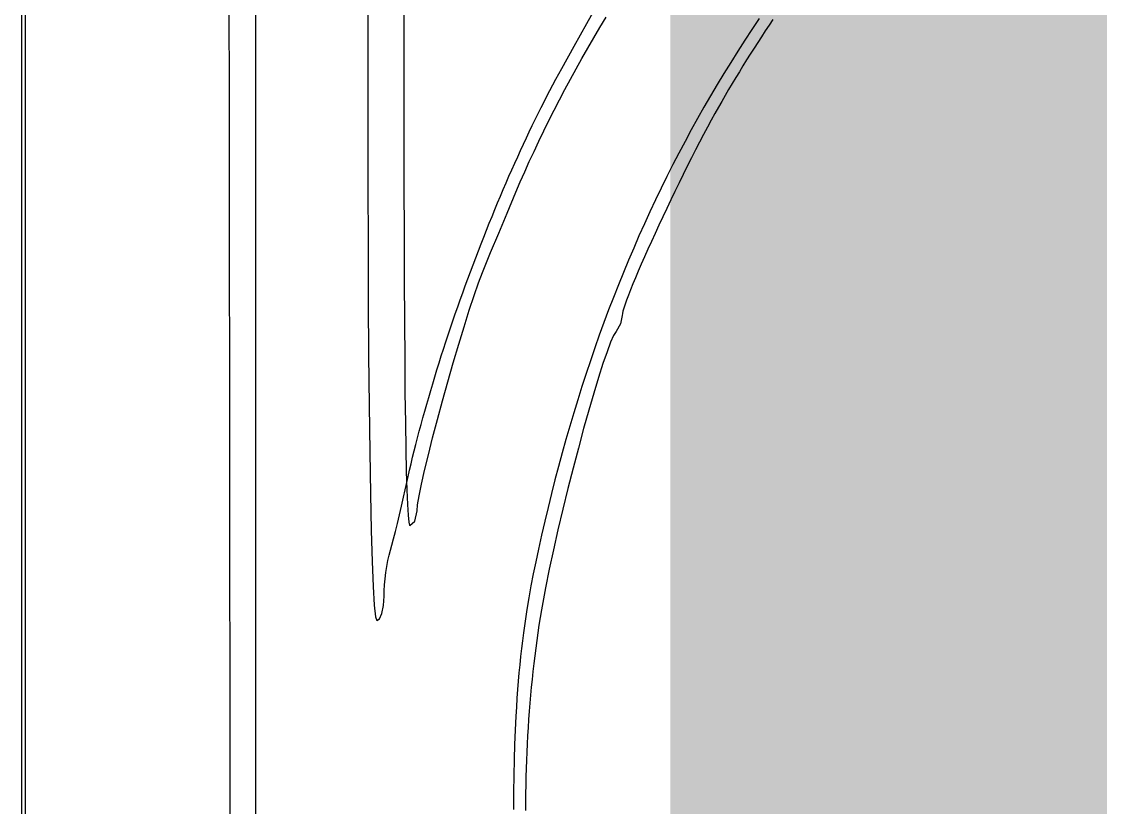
# Model space of a CAD drawing. Header units: inches. Extents: x -14 to 338, y 0 to 125.
# Drawn here: x 17.72 to 20.396, y 54.914 to 56.863 of the extents above; entities that cross this region are included whole.
import ezdxf

# ---------------------------------------------------------------- set-up
doc = ezdxf.new("R2010")
doc.units = ezdxf.units.IN
for name, color, linetype in [('Bottom Layer', 5, 'Continuous'), ('Bottom Overlay', 54, 'Continuous'), ('Top Overlay', 2, 'Continuous')]:
    doc.layers.add(name, color=color, linetype=linetype)

# ---------------------------------------------------------------- blocks, each defined once
blk = doc.blocks.new('IMPORTED_IMAGE_B_2')
at = {"layer": 'Bottom Overlay'}
for p, q in [((5.0954, -6.1228), (5.0954, -13.3007)), ((5.6766, -10.0738), (5.6766, -6.1228)), ((6.0437, -7.982), (6.0435, -8.1323)), ((6.5294, -8.0125), (6.5447, -7.9868)), ((6.9586, -7.9928), (6.9491, -8.007)), ((6.5143, -8.0382), (6.5294, -8.0125)), ((6.5294, -8.0125), (6.5294, -8.0125)), ((6.9396, -8.0213), (6.9303, -8.0356)), ((6.9491, -8.007), (6.9396, -8.0213)), ((6.9396, -8.0213), (6.9396, -8.0213)), ((6.9491, -8.007), (6.9491, -8.007)), ((6.4994, -8.0639), (6.5143, -8.0382)), ((6.5143, -8.0382), (6.5143, -8.0382)), ((6.9209, -8.0499), (6.9117, -8.0643)), ((6.9303, -8.0356), (6.9209, -8.0499)), ((6.9209, -8.0499), (6.9209, -8.0499)), ((6.9303, -8.0356), (6.9303, -8.0356)), ((6.4849, -8.0896), (6.4994, -8.0639)), ((6.4994, -8.0639), (6.4994, -8.0639)), ((6.9025, -8.0787), (6.8934, -8.0932)), ((6.9117, -8.0643), (6.9025, -8.0787)), ((6.9025, -8.0787), (6.9025, -8.0787)), ((6.9117, -8.0643), (6.9117, -8.0643)), ((6.4705, -8.1153), (6.4849, -8.0896)), ((6.4849, -8.0896), (6.4849, -8.0896)), ((6.8934, -8.0932), (6.8843, -8.1077)), ((6.8934, -8.0932), (6.8934, -8.0932)), ((6.0435, -8.1323), (6.0435, -8.1323)), ((6.0435, -8.1323), (6.0435, -8.2731)), ((6.4565, -8.141), (6.4705, -8.1153)), ((6.4705, -8.1153), (6.4705, -8.1153)), ((6.8754, -8.1223), (6.8664, -8.1369)), ((6.8843, -8.1077), (6.8754, -8.1223)), ((6.8754, -8.1223), (6.8754, -8.1223)), ((6.8843, -8.1077), (6.8843, -8.1077)), ((6.4427, -8.1667), (6.4565, -8.141)), ((6.4565, -8.141), (6.4565, -8.141)), ((6.8576, -8.1516), (6.8488, -8.1663)), ((6.8664, -8.1369), (6.8576, -8.1516)), ((6.8576, -8.1516), (6.8576, -8.1516)), ((6.8664, -8.1369), (6.8664, -8.1369)), ((6.4292, -8.1923), (6.4427, -8.1667)), ((6.4427, -8.1667), (6.4427, -8.1667)), ((6.8401, -8.181), (6.8315, -8.1958)), ((6.8488, -8.1663), (6.8401, -8.181)), ((6.8401, -8.181), (6.8401, -8.181)), ((6.8488, -8.1663), (6.8488, -8.1663)), ((6.416, -8.2179), (6.4292, -8.1923)), ((6.4292, -8.1923), (6.4292, -8.1923)), ((6.8232, -8.2103), (6.8145, -8.2258)), ((6.8315, -8.1958), (6.8232, -8.2103)), ((6.8232, -8.2103), (6.8232, -8.2103)), ((6.8315, -8.1958), (6.8315, -8.1958)), ((6.4031, -8.2435), (6.416, -8.2179)), ((6.416, -8.2179), (6.416, -8.2179)), ((6.8145, -8.2258), (6.8054, -8.2424)), ((6.8145, -8.2258), (6.8145, -8.2258)), ((6.3904, -8.269), (6.4031, -8.2435)), ((6.4031, -8.2435), (6.4031, -8.2435)), ((6.7961, -8.2597), (6.7865, -8.2779)), ((6.8054, -8.2424), (6.7961, -8.2597)), ((6.7961, -8.2597), (6.7961, -8.2597)), ((6.8054, -8.2424), (6.8054, -8.2424)), ((6.0435, -8.2731), (6.0435, -8.2731)), ((6.0435, -8.2731), (6.0436, -8.4044)), ((6.3781, -8.2945), (6.3904, -8.269)), ((6.3904, -8.269), (6.3904, -8.269)), ((6.7865, -8.2779), (6.7766, -8.2968)), ((6.7865, -8.2779), (6.7865, -8.2779)), ((6.3544, -8.3452), (6.3661, -8.3199)), ((6.3661, -8.3199), (6.3781, -8.2945)), ((6.3661, -8.3199), (6.3661, -8.3199)), ((6.3781, -8.2945), (6.3781, -8.2945)), ((6.7666, -8.3162), (6.7565, -8.3362)), ((6.7766, -8.2968), (6.7666, -8.3162)), ((6.7666, -8.3162), (6.7666, -8.3162)), ((6.7766, -8.2968), (6.7766, -8.2968)), ((6.343, -8.3705), (6.3544, -8.3452)), ((6.3544, -8.3452), (6.3544, -8.3452)), ((6.7565, -8.3362), (6.7463, -8.3566)), ((6.7565, -8.3362), (6.7565, -8.3362)), ((6.332, -8.3957), (6.343, -8.3705)), ((6.343, -8.3705), (6.343, -8.3705)), ((6.7463, -8.3566), (6.736, -8.3772)), ((6.7463, -8.3566), (6.7463, -8.3566)), ((6.3212, -8.4208), (6.332, -8.3957)), ((6.332, -8.3957), (6.332, -8.3957)), ((6.7257, -8.3982), (6.7155, -8.4192)), ((6.736, -8.3772), (6.7257, -8.3982)), ((6.7257, -8.3982), (6.7257, -8.3982)), ((6.736, -8.3772), (6.736, -8.3772)), ((6.0436, -8.4044), (6.0436, -8.4044)), ((6.0436, -8.4044), (6.0438, -8.5263)), ((6.2992, -8.4732), (6.3212, -8.4208)), ((6.3212, -8.4208), (6.3212, -8.4208)), ((6.7155, -8.4192), (6.7053, -8.4403)), ((6.7155, -8.4192), (6.7155, -8.4192)), ((6.7053, -8.4403), (6.6953, -8.4613)), ((6.7053, -8.4403), (6.7053, -8.4403)), ((6.2786, -8.5226), (6.2992, -8.4732)), ((6.2992, -8.4732), (6.2992, -8.4732)), ((6.6953, -8.4613), (6.6854, -8.4822)), ((6.6953, -8.4613), (6.6953, -8.4613)), ((6.6758, -8.5029), (6.6664, -8.5232)), ((6.6854, -8.4822), (6.6758, -8.5029)), ((6.6758, -8.5029), (6.6758, -8.5029)), ((6.6854, -8.4822), (6.6854, -8.4822)), ((6.0438, -8.5263), (6.0438, -8.5263)), ((6.0438, -8.5263), (6.0442, -8.6387)), ((6.2585, -8.571), (6.2786, -8.5226)), ((6.2786, -8.5226), (6.2786, -8.5226)), ((6.6664, -8.5232), (6.6573, -8.5432)), ((6.6664, -8.5232), (6.6664, -8.5232)), ((6.6573, -8.5432), (6.6485, -8.5626)), ((6.6573, -8.5432), (6.6573, -8.5432)), ((6.2382, -8.6206), (6.2585, -8.571)), ((6.2585, -8.571), (6.2585, -8.571)), ((6.6401, -8.5814), (6.6322, -8.5995)), ((6.6485, -8.5626), (6.6401, -8.5814)), ((6.6401, -8.5814), (6.6401, -8.5814)), ((6.6485, -8.5626), (6.6485, -8.5626)), ((6.6322, -8.5995), (6.6247, -8.6168)), ((6.6322, -8.5995), (6.6322, -8.5995)), ((6.0442, -8.6387), (6.0442, -8.6387)), ((6.0442, -8.6387), (6.0447, -8.7416)), ((6.2285, -8.6461), (6.2382, -8.6206)), ((6.2382, -8.6206), (6.2382, -8.6206)), ((6.6177, -8.6332), (6.6113, -8.6487)), ((6.6247, -8.6168), (6.6177, -8.6332)), ((6.6177, -8.6332), (6.6177, -8.6332)), ((6.6247, -8.6168), (6.6247, -8.6168)), ((6.2174, -8.6775), (6.2285, -8.6461)), ((6.2285, -8.6461), (6.2285, -8.6461)), ((6.6054, -8.6631), (6.6002, -8.6764)), ((6.6113, -8.6487), (6.6054, -8.6631)), ((6.6054, -8.6631), (6.6054, -8.6631)), ((6.6113, -8.6487), (6.6113, -8.6487)), ((6.2054, -8.714), (6.2174, -8.6775)), ((6.2174, -8.6775), (6.2174, -8.6775)), ((6.5957, -8.6884), (6.592, -8.6991)), ((6.6002, -8.6764), (6.5957, -8.6884)), ((6.5957, -8.6884), (6.5957, -8.6884)), ((6.6002, -8.6764), (6.6002, -8.6764)), ((6.1926, -8.7546), (6.2054, -8.714)), ((6.2054, -8.714), (6.2054, -8.714)), ((6.5867, -8.716), (6.5854, -8.7221)), ((6.5889, -8.7083), (6.5867, -8.716)), ((6.5867, -8.716), (6.5867, -8.716)), ((6.592, -8.6991), (6.5889, -8.7083)), ((6.5889, -8.7083), (6.5889, -8.7083)), ((6.592, -8.6991), (6.592, -8.6991)), ((6.0447, -8.7416), (6.0447, -8.7416)), ((6.0447, -8.7416), (6.0454, -8.835)), ((6.5804, -8.7478), (6.5696, -8.7668)), ((6.5849, -8.7265), (6.5804, -8.7478)), ((6.5804, -8.7478), (6.5804, -8.7478)), ((6.5854, -8.7221), (6.5849, -8.7265)), ((6.5849, -8.7265), (6.5849, -8.7265)), ((6.5854, -8.7221), (6.5854, -8.7221)), ((6.1793, -8.7983), (6.1926, -8.7546)), ((6.1926, -8.7546), (6.1926, -8.7546)), ((6.5696, -8.7668), (6.5636, -8.7765)), ((6.5696, -8.7668), (6.5696, -8.7668)), ((6.1658, -8.8441), (6.1793, -8.7983)), ((6.1793, -8.7983), (6.1793, -8.7983)), ((6.5561, -8.7933), (6.5472, -8.8167)), ((6.5636, -8.7765), (6.5561, -8.7933)), ((6.5561, -8.7933), (6.5561, -8.7933)), ((6.5636, -8.7765), (6.5636, -8.7765)), ((6.5472, -8.8167), (6.5372, -8.8459)), ((6.5472, -8.8167), (6.5472, -8.8167)), ((6.0454, -8.835), (6.0454, -8.835)), ((6.0454, -8.835), (6.0462, -8.9189)), ((6.1524, -8.8912), (6.1658, -8.8441)), ((6.1658, -8.8441), (6.1658, -8.8441)), ((6.5372, -8.8459), (6.5261, -8.8803)), ((6.5372, -8.8459), (6.5372, -8.8459)), ((6.5261, -8.8803), (6.5143, -8.9191)), ((6.5261, -8.8803), (6.5261, -8.8803)), ((6.1392, -8.9385), (6.1524, -8.8912)), ((6.1524, -8.8912), (6.1524, -8.8912)), ((6.0462, -8.9189), (6.0462, -8.9189)), ((6.0462, -8.9189), (6.0471, -8.9933)), ((6.5143, -8.9191), (6.5019, -8.9617)), ((6.5143, -8.9191), (6.5143, -8.9191)), ((6.1266, -8.9851), (6.1392, -8.9385)), ((6.1392, -8.9385), (6.1392, -8.9385)), ((6.5019, -8.9617), (6.4891, -9.0074)), ((6.5019, -8.9617), (6.5019, -8.9617)), ((6.1148, -9.03), (6.1266, -8.9851)), ((6.1266, -8.9851), (6.1266, -8.9851)), ((6.0471, -8.9933), (6.0471, -8.9933)), ((6.0471, -8.9933), (6.0482, -9.0582)), ((6.4891, -9.0074), (6.4761, -9.0554)), ((6.4891, -9.0074), (6.4891, -9.0074)), ((6.1041, -9.0723), (6.1148, -9.03)), ((6.1148, -9.03), (6.1148, -9.03)), ((6.0482, -9.0582), (6.0482, -9.0582)), ((6.0482, -9.0582), (6.0494, -9.1135)), ((6.4761, -9.0554), (6.463, -9.1052)), ((6.4761, -9.0554), (6.4761, -9.0554)), ((6.0948, -9.111), (6.1041, -9.0723)), ((6.1041, -9.0723), (6.1041, -9.0723)), ((6.0494, -9.1135), (6.0494, -9.1135)), ((6.0494, -9.1135), (6.0507, -9.1593)), ((6.0871, -9.1452), (6.0948, -9.111)), ((6.0948, -9.111), (6.0948, -9.111)), ((6.463, -9.1052), (6.4501, -9.1561)), ((6.463, -9.1052), (6.463, -9.1052)), ((6.0813, -9.1739), (6.0871, -9.1452)), ((6.0871, -9.1452), (6.0871, -9.1452)), ((6.0507, -9.1593), (6.0507, -9.1593)), ((6.0507, -9.1593), (6.0522, -9.1956)), ((6.0776, -9.1961), (6.0813, -9.1739)), ((6.0813, -9.1739), (6.0813, -9.1739)), ((6.4501, -9.1561), (6.4375, -9.2072)), ((6.4501, -9.1561), (6.4501, -9.1561)), ((6.0522, -9.1956), (6.0522, -9.1956)), ((6.0522, -9.1956), (6.0538, -9.2222)), ((6.0763, -9.2109), (6.0776, -9.1961)), ((6.0776, -9.1961), (6.0776, -9.1961)), ((6.0538, -9.2222), (6.0538, -9.2222)), ((6.0538, -9.2222), (6.0556, -9.2394)), ((6.0709, -9.2366), (6.0763, -9.2109)), ((6.0763, -9.2109), (6.0763, -9.2109)), ((6.4375, -9.2072), (6.4255, -9.2581)), ((6.4375, -9.2072), (6.4375, -9.2072)), ((6.0556, -9.2394), (6.0556, -9.2394)), ((6.0556, -9.2394), (6.0575, -9.2469)), ((6.0575, -9.2469), (6.0575, -9.2469)), ((6.0575, -9.2469), (6.058, -9.2473)), ((6.058, -9.2473), (6.0709, -9.2366)), ((6.058, -9.2473), (6.058, -9.2473)), ((6.0709, -9.2366), (6.0709, -9.2366)), ((6.4255, -9.2581), (6.4142, -9.3079)), ((6.4255, -9.2581), (6.4255, -9.2581)), ((6.4142, -9.3079), (6.4038, -9.356)), ((6.4142, -9.3079), (6.4142, -9.3079)), ((6.4038, -9.356), (6.3946, -9.4017)), ((6.4038, -9.356), (6.4038, -9.356)), ((6.3946, -9.4017), (6.3911, -9.42)), ((6.3946, -9.4017), (6.3946, -9.4017)), ((6.3877, -9.4384), (6.3845, -9.457)), ((6.3911, -9.42), (6.3877, -9.4384)), ((6.3877, -9.4384), (6.3877, -9.4384)), ((6.3911, -9.42), (6.3911, -9.42)), ((6.3845, -9.457), (6.3814, -9.4756)), ((6.3845, -9.457), (6.3845, -9.457)), ((6.3784, -9.4944), (6.3756, -9.5133)), ((6.3814, -9.4756), (6.3784, -9.4944)), ((6.3784, -9.4944), (6.3784, -9.4944)), ((6.3814, -9.4756), (6.3814, -9.4756)), ((6.3756, -9.5133), (6.3728, -9.5324)), ((6.3756, -9.5133), (6.3756, -9.5133)), ((6.3728, -9.5324), (6.3703, -9.5515)), ((6.3728, -9.5324), (6.3728, -9.5324)), ((6.3678, -9.5708), (6.3655, -9.5901)), ((6.3703, -9.5515), (6.3678, -9.5708)), ((6.3678, -9.5708), (6.3678, -9.5708)), ((6.3703, -9.5515), (6.3703, -9.5515)), ((6.3655, -9.5901), (6.3633, -9.6096)), ((6.3655, -9.5901), (6.3655, -9.5901)), ((6.3612, -9.6291), (6.3593, -9.6488)), ((6.3633, -9.6096), (6.3612, -9.6291)), ((6.3612, -9.6291), (6.3612, -9.6291)), ((6.3633, -9.6096), (6.3633, -9.6096)), ((6.3593, -9.6488), (6.3574, -9.6686)), ((6.3593, -9.6488), (6.3593, -9.6488)), ((6.3574, -9.6686), (6.3558, -9.6884)), ((6.3574, -9.6686), (6.3574, -9.6686)), ((6.3542, -9.7083), (6.3527, -9.7284)), ((6.3558, -9.6884), (6.3542, -9.7083)), ((6.3542, -9.7083), (6.3542, -9.7083)), ((6.3558, -9.6884), (6.3558, -9.6884)), ((6.3527, -9.7284), (6.3514, -9.7485)), ((6.3527, -9.7284), (6.3527, -9.7284)), ((6.3514, -9.7485), (6.3502, -9.7687)), ((6.3514, -9.7485), (6.3514, -9.7485)), ((6.3492, -9.789), (6.3482, -9.8094)), ((6.3502, -9.7687), (6.3492, -9.789)), ((6.3492, -9.789), (6.3492, -9.789)), ((6.3502, -9.7687), (6.3502, -9.7687)), ((6.3482, -9.8094), (6.3474, -9.8298)), ((6.3482, -9.8094), (6.3482, -9.8094)), ((6.3474, -9.8298), (6.3467, -9.8503)), ((6.3474, -9.8298), (6.3474, -9.8298)), ((6.3461, -9.8709), (6.3457, -9.8915)), ((6.3467, -9.8503), (6.3461, -9.8709)), ((6.3461, -9.8709), (6.3461, -9.8709)), ((6.3467, -9.8503), (6.3467, -9.8503)), ((6.3457, -9.8915), (6.3453, -9.9123)), ((6.3457, -9.8915), (6.3457, -9.8915)), ((6.3453, -9.9123), (6.3451, -9.933)), ((6.3453, -9.9123), (6.3453, -9.9123)), ((6.3451, -9.933), (6.345, -9.9539)), ((6.3451, -9.933), (6.3451, -9.933))]:
    blk.add_line(p, q, dxfattribs=at)
blk = doc.blocks.new('IMPORTED_IMAGE_B_3')
at = {"layer": 'Top Overlay'}
for p, q in [((5.1042, -6.6741), (5.1042, -10.3656)), ((5.6107, -8.2014), (5.6099, -7.8744)), ((5.9544, -7.9366), (5.9541, -8.0952)), ((6.497, -8.0031), (6.5243, -7.9538)), ((6.9244, -7.9905), (6.9064, -8.0175)), ((6.466, -8.0589), (6.497, -8.0031)), ((6.497, -8.0031), (6.497, -8.0031)), ((6.9064, -8.0175), (6.8887, -8.0445)), ((6.9064, -8.0175), (6.9064, -8.0175)), ((6.8887, -8.0445), (6.8712, -8.0718)), ((6.8887, -8.0445), (6.8887, -8.0445)), ((6.4349, -8.1146), (6.466, -8.0589)), ((6.466, -8.0589), (6.466, -8.0589)), ((6.8712, -8.0718), (6.8539, -8.0991)), ((6.8712, -8.0718), (6.8712, -8.0718)), ((5.9541, -8.0952), (5.9541, -8.0952)), ((5.9541, -8.0952), (5.9541, -8.2513)), ((6.8539, -8.0991), (6.837, -8.1267)), ((6.8539, -8.0991), (6.8539, -8.0991)), ((6.4203, -8.1412), (6.4276, -8.1278)), ((6.4276, -8.1278), (6.4349, -8.1146)), ((6.4276, -8.1278), (6.4276, -8.1278)), ((6.4349, -8.1146), (6.4349, -8.1146)), ((6.837, -8.1267), (6.8203, -8.1544)), ((6.837, -8.1267), (6.837, -8.1267)), ((6.4057, -8.1687), (6.413, -8.1548)), ((6.413, -8.1548), (6.4203, -8.1412)), ((6.413, -8.1548), (6.413, -8.1548)), ((6.4203, -8.1412), (6.4203, -8.1412)), ((6.8203, -8.1544), (6.8038, -8.1822)), ((6.8203, -8.1544), (6.8203, -8.1544)), ((6.391, -8.197), (6.3983, -8.1827)), ((6.3983, -8.1827), (6.4057, -8.1687)), ((6.3983, -8.1827), (6.3983, -8.1827)), ((6.4057, -8.1687), (6.4057, -8.1687)), ((6.8038, -8.1822), (6.7876, -8.2102)), ((6.8038, -8.1822), (6.8038, -8.1822)), ((5.6113, -8.5476), (5.6107, -8.2014)), ((5.6107, -8.2014), (5.6107, -8.2014)), ((6.3764, -8.2261), (6.3837, -8.2114)), ((6.3837, -8.2114), (6.391, -8.197)), ((6.3837, -8.2114), (6.3837, -8.2114)), ((6.391, -8.197), (6.391, -8.197)), ((6.7876, -8.2102), (6.7717, -8.2384)), ((6.7876, -8.2102), (6.7876, -8.2102)), ((6.3691, -8.2409), (6.3764, -8.2261)), ((6.3764, -8.2261), (6.3764, -8.2261)), ((6.7717, -8.2384), (6.756, -8.2667)), ((6.7717, -8.2384), (6.7717, -8.2384)), ((5.9541, -8.2513), (5.9541, -8.2513)), ((5.9541, -8.2513), (5.9542, -8.4037)), ((6.3545, -8.2711), (6.3618, -8.2559)), ((6.3618, -8.2559), (6.3691, -8.2409)), ((6.3618, -8.2559), (6.3618, -8.2559)), ((6.3691, -8.2409), (6.3691, -8.2409)), ((6.34, -8.3019), (6.3472, -8.2864)), ((6.3472, -8.2864), (6.3545, -8.2711)), ((6.3472, -8.2864), (6.3472, -8.2864)), ((6.3545, -8.2711), (6.3545, -8.2711)), ((6.756, -8.2667), (6.7406, -8.2952)), ((6.756, -8.2667), (6.756, -8.2667)), ((6.3256, -8.3334), (6.3328, -8.3176)), ((6.3328, -8.3176), (6.34, -8.3019)), ((6.3328, -8.3176), (6.3328, -8.3176)), ((6.34, -8.3019), (6.34, -8.3019)), ((6.7406, -8.2952), (6.7255, -8.3239)), ((6.7406, -8.2952), (6.7406, -8.2952)), ((6.3184, -8.3493), (6.3256, -8.3334)), ((6.3256, -8.3334), (6.3256, -8.3334)), ((6.7255, -8.3239), (6.7106, -8.3528)), ((6.7255, -8.3239), (6.7255, -8.3239)), ((6.3041, -8.3816), (6.3112, -8.3654)), ((6.3112, -8.3654), (6.3184, -8.3493)), ((6.3112, -8.3654), (6.3112, -8.3654)), ((6.3184, -8.3493), (6.3184, -8.3493)), ((6.7106, -8.3528), (6.6959, -8.3818)), ((6.7106, -8.3528), (6.7106, -8.3528)), ((6.2899, -8.4144), (6.297, -8.398)), ((6.297, -8.398), (6.3041, -8.3816)), ((6.297, -8.398), (6.297, -8.398)), ((6.3041, -8.3816), (6.3041, -8.3816)), ((6.6959, -8.3818), (6.6815, -8.411)), ((6.6959, -8.3818), (6.6959, -8.3818)), ((5.9542, -8.4037), (5.9542, -8.4037)), ((5.9542, -8.4037), (5.9546, -8.551)), ((6.2829, -8.4309), (6.2899, -8.4144)), ((6.2899, -8.4144), (6.2899, -8.4144)), ((6.6815, -8.411), (6.6674, -8.4404)), ((6.6815, -8.411), (6.6815, -8.411)), ((6.2689, -8.4643), (6.2759, -8.4476)), ((6.2759, -8.4476), (6.2829, -8.4309)), ((6.2759, -8.4476), (6.2759, -8.4476)), ((6.2829, -8.4309), (6.2829, -8.4309)), ((6.6674, -8.4404), (6.6535, -8.4699)), ((6.6674, -8.4404), (6.6674, -8.4404)), ((6.262, -8.4812), (6.2689, -8.4643)), ((6.2689, -8.4643), (6.2689, -8.4643)), ((6.6535, -8.4699), (6.6398, -8.4996)), ((6.6535, -8.4699), (6.6535, -8.4699)), ((6.2483, -8.5151), (6.2552, -8.4981)), ((6.2552, -8.4981), (6.262, -8.4812)), ((6.2552, -8.4981), (6.2552, -8.4981)), ((6.262, -8.4812), (6.262, -8.4812)), ((6.6398, -8.4996), (6.6264, -8.5295)), ((6.6398, -8.4996), (6.6398, -8.4996)), ((6.2349, -8.5493), (6.2416, -8.5322)), ((6.2416, -8.5322), (6.2483, -8.5151)), ((6.2416, -8.5322), (6.2416, -8.5322)), ((6.2483, -8.5151), (6.2483, -8.5151)), ((6.6264, -8.5295), (6.6133, -8.5596)), ((6.6264, -8.5295), (6.6264, -8.5295)), ((5.6118, -8.911), (5.6113, -8.5476)), ((5.6113, -8.5476), (5.6113, -8.5476)), ((5.9546, -8.551), (5.9546, -8.551)), ((5.9546, -8.551), (5.9552, -8.692)), ((6.2282, -8.5665), (6.2349, -8.5493)), ((6.2349, -8.5493), (6.2349, -8.5493)), ((6.6133, -8.5596), (6.6004, -8.5899)), ((6.6133, -8.5596), (6.6133, -8.5596)), ((6.215, -8.6011), (6.2216, -8.5838)), ((6.2216, -8.5838), (6.2282, -8.5665)), ((6.2216, -8.5838), (6.2216, -8.5838)), ((6.2282, -8.5665), (6.2282, -8.5665)), ((6.2085, -8.6184), (6.215, -8.6011)), ((6.215, -8.6011), (6.215, -8.6011)), ((6.6004, -8.5899), (6.5877, -8.6204)), ((6.6004, -8.5899), (6.6004, -8.5899)), ((6.1958, -8.6532), (6.2021, -8.6358)), ((6.2021, -8.6358), (6.2085, -8.6184)), ((6.2021, -8.6358), (6.2021, -8.6358)), ((6.2085, -8.6184), (6.2085, -8.6184)), ((6.5877, -8.6204), (6.5753, -8.651)), ((6.5877, -8.6204), (6.5877, -8.6204)), ((6.1895, -8.6706), (6.1958, -8.6532)), ((6.1958, -8.6532), (6.1958, -8.6532)), ((6.5753, -8.651), (6.5631, -8.6819)), ((6.5753, -8.651), (6.5753, -8.651)), ((5.9552, -8.692), (5.9552, -8.692)), ((5.9552, -8.692), (5.9561, -8.8255)), ((6.1771, -8.7054), (6.1833, -8.688)), ((6.1833, -8.688), (6.1895, -8.6706)), ((6.1833, -8.688), (6.1833, -8.688)), ((6.1895, -8.6706), (6.1895, -8.6706)), ((6.5631, -8.6819), (6.5512, -8.7129)), ((6.5631, -8.6819), (6.5631, -8.6819)), ((6.171, -8.7229), (6.1771, -8.7054)), ((6.1771, -8.7054), (6.1771, -8.7054)), ((6.5512, -8.7129), (6.5395, -8.7441)), ((6.5512, -8.7129), (6.5512, -8.7129)), ((6.1591, -8.7577), (6.165, -8.7403)), ((6.165, -8.7403), (6.171, -8.7229)), ((6.165, -8.7403), (6.165, -8.7403)), ((6.171, -8.7229), (6.171, -8.7229)), ((6.5395, -8.7441), (6.5281, -8.7756)), ((6.5395, -8.7441), (6.5395, -8.7441)), ((6.1533, -8.7751), (6.1591, -8.7577)), ((6.1591, -8.7577), (6.1591, -8.7577)), ((6.1419, -8.8099), (6.1476, -8.7925)), ((6.1476, -8.7925), (6.1533, -8.7751)), ((6.1476, -8.7925), (6.1476, -8.7925)), ((6.1533, -8.7751), (6.1533, -8.7751)), ((6.5281, -8.7756), (6.5169, -8.8072)), ((6.5281, -8.7756), (6.5281, -8.7756)), ((5.9561, -8.8255), (5.9561, -8.8255)), ((5.9561, -8.8255), (5.9573, -8.9503)), ((6.1308, -8.8445), (6.1363, -8.8272)), ((6.1363, -8.8272), (6.1419, -8.8099)), ((6.1363, -8.8272), (6.1363, -8.8272)), ((6.1419, -8.8099), (6.1419, -8.8099)), ((6.5169, -8.8072), (6.5059, -8.839)), ((6.5169, -8.8072), (6.5169, -8.8072)), ((6.1255, -8.8617), (6.1308, -8.8445)), ((6.1308, -8.8445), (6.1308, -8.8445)), ((6.5059, -8.839), (6.4952, -8.871)), ((6.5059, -8.839), (6.5059, -8.839)), ((6.115, -8.896), (6.1202, -8.8789)), ((6.1202, -8.8789), (6.1255, -8.8617)), ((6.1202, -8.8789), (6.1202, -8.8789)), ((6.1255, -8.8617), (6.1255, -8.8617)), ((6.4952, -8.871), (6.4847, -8.9032)), ((6.4952, -8.871), (6.4952, -8.871)), ((6.1099, -8.9131), (6.115, -8.896)), ((6.115, -8.896), (6.115, -8.896)), ((6.4847, -8.9032), (6.4745, -8.9357)), ((6.4847, -8.9032), (6.4847, -8.9032)), ((5.6122, -9.2895), (5.6118, -8.911)), ((5.6118, -8.911), (5.6118, -8.911)), ((6.1, -8.9469), (6.1049, -8.93)), ((6.1049, -8.93), (6.1099, -8.9131)), ((6.1049, -8.93), (6.1049, -8.93)), ((6.1099, -8.9131), (6.1099, -8.9131)), ((5.9573, -8.9503), (5.9573, -8.9503)), ((5.9573, -8.9503), (5.9587, -9.0651)), ((6.0953, -8.9637), (6.1, -8.9469)), ((6.1, -8.9469), (6.1, -8.9469)), ((6.4745, -8.9357), (6.4645, -8.9683)), ((6.4745, -8.9357), (6.4745, -8.9357)), ((6.086, -8.9971), (6.0906, -8.9804)), ((6.0906, -8.9804), (6.0953, -8.9637)), ((6.0906, -8.9804), (6.0906, -8.9804)), ((6.0953, -8.9637), (6.0953, -8.9637)), ((6.4645, -8.9683), (6.4547, -9.0011)), ((6.4645, -8.9683), (6.4645, -8.9683)), ((6.0773, -9.03), (6.0816, -9.0136)), ((6.0816, -9.0136), (6.086, -8.9971)), ((6.0816, -9.0136), (6.0816, -9.0136)), ((6.086, -8.9971), (6.086, -8.9971)), ((6.4547, -9.0011), (6.4452, -9.0342)), ((6.4547, -9.0011), (6.4547, -9.0011)), ((6.0731, -9.0463), (6.0773, -9.03)), ((6.0773, -9.03), (6.0773, -9.03)), ((6.4452, -9.0342), (6.4359, -9.0675)), ((6.4452, -9.0342), (6.4452, -9.0342)), ((5.9587, -9.0651), (5.9587, -9.0651)), ((5.9587, -9.0651), (5.9603, -9.1686)), ((6.0651, -9.0785), (6.069, -9.0624)), ((6.069, -9.0624), (6.0731, -9.0463)), ((6.069, -9.0624), (6.069, -9.0624)), ((6.0731, -9.0463), (6.0731, -9.0463)), ((6.4359, -9.0675), (6.4268, -9.1009)), ((6.4359, -9.0675), (6.4359, -9.0675)), ((6.0575, -9.1101), (6.0612, -9.0944)), ((6.0612, -9.0944), (6.0651, -9.0785)), ((6.0612, -9.0944), (6.0612, -9.0944)), ((6.0651, -9.0785), (6.0651, -9.0785)), ((6.054, -9.1257), (6.0575, -9.1101)), ((6.0575, -9.1101), (6.0575, -9.1101)), ((6.4268, -9.1009), (6.4179, -9.1346)), ((6.4268, -9.1009), (6.4268, -9.1009)), ((6.0427, -9.1776), (6.0506, -9.1412)), ((6.0506, -9.1412), (6.054, -9.1257)), ((6.0506, -9.1412), (6.0506, -9.1412)), ((6.054, -9.1257), (6.054, -9.1257)), ((6.4179, -9.1346), (6.4093, -9.1685)), ((6.4179, -9.1346), (6.4179, -9.1346)), ((5.9603, -9.1686), (5.9603, -9.1686)), ((5.9603, -9.1686), (5.9623, -9.2596)), ((6.4093, -9.1685), (6.4009, -9.2026)), ((6.4093, -9.1685), (6.4093, -9.1685)), ((6.0327, -9.2212), (6.0378, -9.1994)), ((6.0378, -9.1994), (6.0427, -9.1776)), ((6.0378, -9.1994), (6.0378, -9.1994)), ((6.0427, -9.1776), (6.0427, -9.1776)), ((6.4009, -9.2026), (6.3928, -9.237)), ((6.4009, -9.2026), (6.4009, -9.2026)), ((6.0276, -9.2425), (6.0327, -9.2212)), ((6.0327, -9.2212), (6.0327, -9.2212)), ((6.0227, -9.2625), (6.0276, -9.2425)), ((6.0276, -9.2425), (6.0276, -9.2425)), ((6.3928, -9.237), (6.3848, -9.2715)), ((6.3928, -9.237), (6.3928, -9.237)), ((5.9623, -9.2596), (5.9623, -9.2596)), ((5.9623, -9.2596), (5.9645, -9.3368)), ((6.0138, -9.2964), (6.018, -9.2807)), ((6.018, -9.2807), (6.0227, -9.2625)), ((6.018, -9.2807), (6.018, -9.2807)), ((6.0227, -9.2625), (6.0227, -9.2625)), ((6.3848, -9.2715), (6.3771, -9.3063)), ((6.3848, -9.2715), (6.3848, -9.2715)), ((5.6124, -9.6811), (5.6122, -9.2895)), ((5.6122, -9.2895), (5.6122, -9.2895)), ((6.007, -9.3209), (6.0102, -9.309)), ((6.0102, -9.309), (6.0138, -9.2964)), ((6.0102, -9.309), (6.0102, -9.309)), ((6.0138, -9.2964), (6.0138, -9.2964)), ((6.3771, -9.3063), (6.3705, -9.3374)), ((6.3771, -9.3063), (6.3771, -9.3063)), ((6.0013, -9.3489), (6.004, -9.3343)), ((6.004, -9.3343), (6.007, -9.3209)), ((6.004, -9.3343), (6.004, -9.3343)), ((6.007, -9.3209), (6.007, -9.3209)), ((5.9645, -9.3368), (5.9645, -9.3368)), ((5.9645, -9.3368), (5.967, -9.3991)), ((5.9989, -9.3641), (6.0013, -9.3489)), ((6.0013, -9.3489), (6.0013, -9.3489)), ((6.3705, -9.3374), (6.3644, -9.3676)), ((6.3705, -9.3374), (6.3705, -9.3374)), ((5.9955, -9.3948), (5.997, -9.3796)), ((5.997, -9.3796), (5.9989, -9.3641)), ((5.997, -9.3796), (5.997, -9.3796)), ((5.9989, -9.3641), (5.9989, -9.3641)), ((6.3644, -9.3676), (6.3586, -9.3974)), ((6.3644, -9.3676), (6.3644, -9.3676)), ((5.967, -9.3991), (5.967, -9.3991)), ((5.967, -9.3991), (5.9697, -9.4451)), ((5.9943, -9.4226), (5.9946, -9.4093)), ((5.9946, -9.4093), (5.9955, -9.3948)), ((5.9946, -9.4093), (5.9946, -9.4093)), ((5.9955, -9.3948), (5.9955, -9.3948)), ((6.3586, -9.3974), (6.3533, -9.4267)), ((6.3586, -9.3974), (6.3586, -9.3974)), ((5.9928, -9.4462), (5.9943, -9.4226)), ((5.9943, -9.4226), (5.9943, -9.4226)), ((6.3533, -9.4267), (6.3484, -9.4558)), ((6.3533, -9.4267), (6.3533, -9.4267)), ((5.9697, -9.4451), (5.9697, -9.4451)), ((5.9697, -9.4451), (5.9728, -9.4736)), ((5.9832, -9.4786), (5.9889, -9.4655)), ((5.9889, -9.4655), (5.9928, -9.4462)), ((5.9889, -9.4655), (5.9889, -9.4655)), ((5.9928, -9.4462), (5.9928, -9.4462)), ((6.3484, -9.4558), (6.3439, -9.4847)), ((6.3484, -9.4558), (6.3484, -9.4558)), ((5.9728, -9.4736), (5.9728, -9.4736)), ((5.9728, -9.4736), (5.9761, -9.4834)), ((5.9761, -9.4834), (5.9832, -9.4786)), ((5.9761, -9.4834), (5.9761, -9.4834)), ((5.9832, -9.4786), (5.9832, -9.4786)), ((6.3439, -9.4847), (6.3398, -9.5137)), ((6.3439, -9.4847), (6.3439, -9.4847)), ((6.3398, -9.5137), (6.3373, -9.5332)), ((6.3398, -9.5137), (6.3398, -9.5137)), ((6.3373, -9.5332), (6.3349, -9.5528)), ((6.3373, -9.5332), (6.3373, -9.5332)), ((6.3327, -9.5726), (6.3306, -9.5926)), ((6.3349, -9.5528), (6.3327, -9.5726)), ((6.3327, -9.5726), (6.3327, -9.5726)), ((6.3349, -9.5528), (6.3349, -9.5528)), ((6.3306, -9.5926), (6.3287, -9.6128)), ((6.3306, -9.5926), (6.3306, -9.5926)), ((6.3287, -9.6128), (6.3269, -9.6335)), ((6.3287, -9.6128), (6.3287, -9.6128)), ((6.3252, -9.6544), (6.3237, -9.6758)), ((6.3269, -9.6335), (6.3252, -9.6544)), ((6.3252, -9.6544), (6.3252, -9.6544)), ((6.3269, -9.6335), (6.3269, -9.6335)), ((5.6125, -10.0838), (5.6124, -9.6811)), ((5.6124, -9.6811), (5.6124, -9.6811)), ((6.3237, -9.6758), (6.3224, -9.6977)), ((6.3237, -9.6758), (6.3237, -9.6758)), ((6.3224, -9.6977), (6.3211, -9.72)), ((6.3224, -9.6977), (6.3224, -9.6977)), ((6.3211, -9.72), (6.3195, -9.7546)), ((6.3211, -9.72), (6.3211, -9.72)), ((6.3195, -9.7546), (6.3181, -9.7906)), ((6.3195, -9.7546), (6.3195, -9.7546)), ((6.3181, -9.7906), (6.317, -9.8281)), ((6.3181, -9.7906), (6.3181, -9.7906)), ((6.317, -9.8281), (6.3161, -9.8674)), ((6.317, -9.8281), (6.317, -9.8281)), ((6.3161, -9.8674), (6.3155, -9.9085)), ((6.3161, -9.8674), (6.3161, -9.8674)), ((6.3155, -9.9085), (6.315, -9.9516)), ((6.3155, -9.9085), (6.3155, -9.9085))]:
    blk.add_line(p, q, dxfattribs=at)

msp = doc.modelspace()

# ---------------------------------------------------------------- linework, layer by layer
at = {"layer": 'Bottom Layer', "const_width": 3}
msp.add_lwpolyline([(20.8291, 46.4891), (20.8291, 71.8713)], dxfattribs=at)

# ---------------------------------------------------------------- block references
for name in ['IMPORTED_IMAGE_B_2', 'IMPORTED_IMAGE_B_3']:
    msp.add_blockref(name, (12.6249, 64.8609))

doc.saveas('drawing.dxf')
